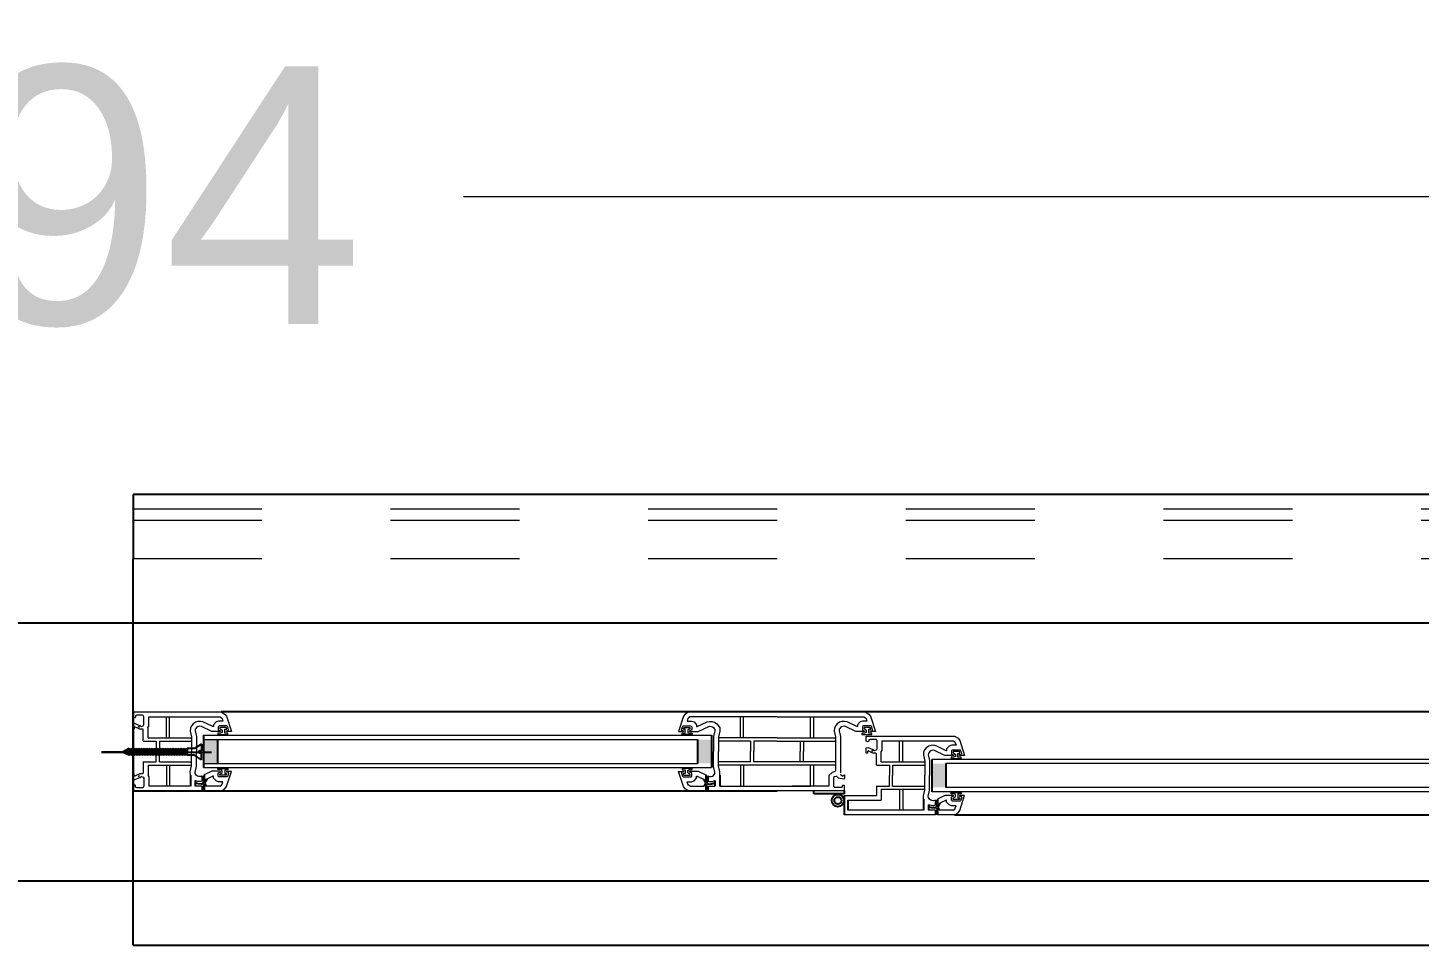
# Model space of a CAD drawing. Header units: metres. Extents: x -355 to 973, y -73 to 238.
# Drawn here: x 711.846 to 712.926, y 213.972 to 214.685 of the extents above; entities that cross this region are included whole.
import ezdxf

# ---------------------------------------------------------------- set-up
doc = ezdxf.new("R2010")
doc.units = ezdxf.units.M
doc.header["$LTSCALE"] = 3
doc.header["$MEASUREMENT"] = 0
doc.linetypes.add('202$0$HIDDEN', pattern=[0.375, 0.25, -0.125])
doc.linetypes.add('DASHED2', pattern=[0.375, 0.25, -0.125])
doc.layers.add('01B', color=10, linetype='Continuous')
doc.layers.add('5', color=2, linetype='Continuous')
doc.layers.add('05', color=21, linetype='Continuous', lineweight=5)
doc.layers.add('15', color=63, linetype='DASHED2', lineweight=15)
doc.styles.get("Standard").update_dxf_attribs({"font": 'arial.ttf'})
doc.dimstyles.new('ahmad', dxfattribs={"dimtxt": 0.2, "dimasz": 0.1375, "dimexe": 0, "dimexo": 0.0625, "dimgap": 0.09, "dimtad": 0, "dimzin": 0, "dimdsep": 46, "dimtxsty": 'Standard', "dimblk": 'OBLIQUE', "dimcen": 0.09, "dimclrd": 245, "dimclrt": 61, "dimadec": 0, "dimazin": 0, "dimtfac": 1, "dimtofl": 0, "dimtmove": 0, "dimatfit": 3, "dimldrblk": 'OBLIQUE', "dimfxl": 0, "dimfxlon": 1, "dimtolj": 1, "dimtzin": 0, "dimlwd": 13, "dimarcsym": 0})

# ---------------------------------------------------------------- blocks, each defined once
blk = doc.blocks.new('DSSSS')
at = {"layer": '05'}
for p, q in [((152.76042, -221.38644), (152.76042, -221.38719)), ((152.76042, -221.38719), (152.76643, -221.38719)), ((152.76643, -221.38719), (152.76643, -221.38631))]:
    blk.add_line(p, q, dxfattribs=at)
blk.add_lwpolyline([(152.76643, -221.38631), (152.76455, -221.38631), (152.76455, -221.38402), (152.76573, -221.38402), (152.76544, -221.383), (152.76167, -221.383), (152.76167, -221.38381), (152.76226, -221.38407), (152.76299, -221.38465), (152.76299, -221.38592), (152.76191, -221.38644), (152.76042, -221.38644)], dxfattribs=at)
blk = doc.blocks.new('ddd')
at = {"layer": '01B'}
for points in [[(1655.8293, 1003.8705), (1655.8184, 1003.8705), (1655.8184, 1003.889), (1655.8293, 1003.889)], [(1656.2018, 1003.8705), (1656.2127, 1003.8705), (1656.2127, 1003.889), (1656.2018, 1003.889)], [(1656.3947, 1003.8518), (1656.3838, 1003.8518), (1656.3838, 1003.8703), (1656.3947, 1003.8703)]]:
    blk.add_hatch(color=143, dxfattribs=at).paths.add_polyline_path(points)
at = {"layer": '01B', "color": 32}
for p in [(1655.7637, 1004.0793), (1655.7637, 1003.7293)]:
    blk.add_line(p, (1655.7637, 1004.0293), dxfattribs=at)
at = {"layer": '01B', "color": 143}
for p, q in [((1655.7637, 1003.9104), (1655.7637, 1003.8491)), ((1657.1951, 1003.9104), (1655.8322, 1003.9104)), ((1655.8184, 1003.8923), (1655.8184, 1003.8672)), ((1656.2127, 1003.8923), (1656.2127, 1003.8672)), ((1655.7802, 1003.8793), (1655.7393, 1003.8793)), ((1655.7393, 1003.8793), (1655.8247, 1003.8793)), ((1655.7608, 1003.8819), (1655.7555, 1003.8793)), ((1655.7608, 1003.8768), (1655.7555, 1003.8793)), ((1655.7608, 1003.8819), (1655.7587, 1003.8793)), ((1655.7608, 1003.8768), (1655.7587, 1003.8793)), ((1655.7621, 1003.8819), (1655.76, 1003.8793)), ((1655.7621, 1003.8768), (1655.76, 1003.8793)), ((1655.7608, 1003.8819), (1655.7616, 1003.8813)), ((1655.7633, 1003.8819), (1655.7612, 1003.8793)), ((1655.7633, 1003.8768), (1655.7612, 1003.8793)), ((1655.7621, 1003.8819), (1655.7628, 1003.8813)), ((1655.7646, 1003.8819), (1655.7624, 1003.8793)), ((1655.7646, 1003.8768), (1655.7624, 1003.8793)), ((1655.7633, 1003.8819), (1655.7641, 1003.8813)), ((1655.7658, 1003.8819), (1655.7637, 1003.8793)), ((1655.7658, 1003.8768), (1655.7637, 1003.8793)), ((1655.7646, 1003.8819), (1655.7653, 1003.8813)), ((1655.7671, 1003.8819), (1655.7649, 1003.8793)), ((1655.7671, 1003.8768), (1655.7649, 1003.8793)), ((1655.7658, 1003.8819), (1655.7666, 1003.8813)), ((1655.7683, 1003.8819), (1655.7662, 1003.8793)), ((1655.7683, 1003.8768), (1655.7662, 1003.8793)), ((1655.7671, 1003.8819), (1655.7678, 1003.8813)), ((1655.7696, 1003.8819), (1655.7674, 1003.8793)), ((1655.7696, 1003.8768), (1655.7674, 1003.8793)), ((1655.7683, 1003.8819), (1655.769, 1003.8813)), ((1655.7708, 1003.8819), (1655.7687, 1003.8793)), ((1655.7708, 1003.8768), (1655.7687, 1003.8793)), ((1655.7696, 1003.8819), (1655.7703, 1003.8813)), ((1655.7721, 1003.8819), (1655.7699, 1003.8793)), ((1655.7721, 1003.8768), (1655.7699, 1003.8793)), ((1655.7708, 1003.8819), (1655.7715, 1003.8813)), ((1655.7733, 1003.8819), (1655.7712, 1003.8793)), ((1655.7733, 1003.8768), (1655.7712, 1003.8793)), ((1655.7721, 1003.8819), (1655.7728, 1003.8813)), ((1655.7745, 1003.8819), (1655.7724, 1003.8793)), ((1655.7745, 1003.8768), (1655.7724, 1003.8793)), ((1655.7733, 1003.8819), (1655.774, 1003.8813)), ((1655.7758, 1003.8819), (1655.7737, 1003.8793)), ((1655.7758, 1003.8768), (1655.7737, 1003.8793)), ((1655.7745, 1003.8819), (1655.7753, 1003.8813)), ((1655.777, 1003.8819), (1655.7749, 1003.8793)), ((1655.777, 1003.8768), (1655.7749, 1003.8793)), ((1655.7758, 1003.8819), (1655.7765, 1003.8813)), ((1655.7783, 1003.8819), (1655.7762, 1003.8793)), ((1655.7783, 1003.8768), (1655.7762, 1003.8793)), ((1655.777, 1003.8819), (1655.7778, 1003.8813)), ((1655.7795, 1003.8819), (1655.7774, 1003.8793)), ((1655.7795, 1003.8768), (1655.7774, 1003.8793)), ((1655.7783, 1003.8819), (1655.779, 1003.8813)), ((1655.7808, 1003.8819), (1655.7786, 1003.8793)), ((1655.7808, 1003.8768), (1655.7786, 1003.8793)), ((1655.7795, 1003.8819), (1655.7803, 1003.8813)), ((1655.782, 1003.8819), (1655.7799, 1003.8793)), ((1655.782, 1003.8768), (1655.7799, 1003.8793)), ((1655.7808, 1003.8819), (1655.7815, 1003.8813)), ((1655.7833, 1003.8819), (1655.7811, 1003.8793)), ((1655.7833, 1003.8768), (1655.7811, 1003.8793)), ((1655.782, 1003.8819), (1655.7827, 1003.8813)), ((1655.7845, 1003.8819), (1655.7824, 1003.8793)), ((1655.7845, 1003.8768), (1655.7824, 1003.8793)), ((1655.7833, 1003.8819), (1655.784, 1003.8813)), ((1655.7858, 1003.8819), (1655.7836, 1003.8793)), ((1655.7858, 1003.8768), (1655.7836, 1003.8793)), ((1655.7845, 1003.8819), (1655.7852, 1003.8813)), ((1655.787, 1003.8819), (1655.7849, 1003.8793)), ((1655.787, 1003.8768), (1655.7849, 1003.8793)), ((1655.7858, 1003.8819), (1655.7865, 1003.8813)), ((1655.7882, 1003.8819), (1655.7861, 1003.8793)), ((1655.7882, 1003.8768), (1655.7861, 1003.8793)), ((1655.787, 1003.8819), (1655.7877, 1003.8813)), ((1655.7895, 1003.8819), (1655.7874, 1003.8793)), ((1655.7895, 1003.8768), (1655.7874, 1003.8793)), ((1655.7882, 1003.8819), (1655.789, 1003.8813)), ((1655.7907, 1003.8819), (1655.7886, 1003.8793)), ((1655.7907, 1003.8768), (1655.7886, 1003.8793)), ((1655.7895, 1003.8819), (1655.7902, 1003.8813)), ((1655.792, 1003.8819), (1655.7899, 1003.8793)), ((1655.792, 1003.8768), (1655.7899, 1003.8793)), ((1655.7907, 1003.8819), (1655.7915, 1003.8813)), ((1655.7932, 1003.8819), (1655.7911, 1003.8793)), ((1655.7932, 1003.8768), (1655.7911, 1003.8793)), ((1655.792, 1003.8819), (1655.7927, 1003.8813)), ((1655.7945, 1003.8819), (1655.7923, 1003.8793)), ((1655.7945, 1003.8768), (1655.7923, 1003.8793)), ((1655.7932, 1003.8819), (1655.794, 1003.8813)), ((1655.7957, 1003.8819), (1655.7936, 1003.8793)), ((1655.7957, 1003.8768), (1655.7936, 1003.8793)), ((1655.7945, 1003.8819), (1655.7952, 1003.8813)), ((1655.797, 1003.8819), (1655.7948, 1003.8793)), ((1655.797, 1003.8768), (1655.7948, 1003.8793)), ((1655.7957, 1003.8819), (1655.7965, 1003.8813)), ((1655.7982, 1003.8819), (1655.7961, 1003.8793)), ((1655.7982, 1003.8768), (1655.7961, 1003.8793)), ((1655.797, 1003.8819), (1655.7977, 1003.8813)), ((1655.7995, 1003.8819), (1655.7973, 1003.8793)), ((1655.7995, 1003.8768), (1655.7973, 1003.8793)), ((1655.7982, 1003.8819), (1655.7989, 1003.8813)), ((1655.8007, 1003.8819), (1655.7986, 1003.8793)), ((1655.8007, 1003.8768), (1655.7986, 1003.8793)), ((1655.7995, 1003.8819), (1655.8002, 1003.8813)), ((1655.8019, 1003.8819), (1655.7998, 1003.8793)), ((1655.8019, 1003.8768), (1655.7998, 1003.8793)), ((1655.8007, 1003.8819), (1655.8014, 1003.8813)), ((1655.8032, 1003.8819), (1655.8011, 1003.8793)), ((1655.8032, 1003.8768), (1655.8011, 1003.8793)), ((1655.8019, 1003.8819), (1655.8027, 1003.8813)), ((1655.8044, 1003.8819), (1655.8023, 1003.8793)), ((1655.8044, 1003.8768), (1655.8023, 1003.8793)), ((1655.8032, 1003.8819), (1655.8039, 1003.8813)), ((1655.8057, 1003.8819), (1655.8036, 1003.8793)), ((1655.8057, 1003.8768), (1655.8036, 1003.8793)), ((1655.8044, 1003.8819), (1655.8052, 1003.8813)), ((1655.8114, 1003.8819), (1655.8057, 1003.8819)), ((1655.8057, 1003.8819), (1655.8057, 1003.8793)), ((1655.8057, 1003.8768), (1655.8057, 1003.8793)), ((1655.8168, 1003.8855), (1655.8114, 1003.8819)), ((1655.8168, 1003.8803), (1655.8147, 1003.8803)), ((1655.8147, 1003.8803), (1655.8147, 1003.8793)), ((1655.8147, 1003.8784), (1655.8147, 1003.8793)), ((1655.8168, 1003.8855), (1655.8168, 1003.8803)), ((1655.8293, 1003.889), (1655.8293, 1003.8705)), ((1656.2018, 1003.889), (1656.2018, 1003.8705)), ((1655.7608, 1003.8768), (1655.7616, 1003.8774)), ((1655.7621, 1003.8768), (1655.7628, 1003.8774)), ((1655.7633, 1003.8768), (1655.7641, 1003.8774)), ((1655.7646, 1003.8768), (1655.7653, 1003.8774)), ((1655.7658, 1003.8768), (1655.7666, 1003.8774)), ((1655.7671, 1003.8768), (1655.7678, 1003.8774)), ((1655.7683, 1003.8768), (1655.769, 1003.8774)), ((1655.7696, 1003.8768), (1655.7703, 1003.8774)), ((1655.7708, 1003.8768), (1655.7715, 1003.8774)), ((1655.7721, 1003.8768), (1655.7728, 1003.8774)), ((1655.7733, 1003.8768), (1655.774, 1003.8774)), ((1655.7745, 1003.8768), (1655.7753, 1003.8774)), ((1655.7758, 1003.8768), (1655.7765, 1003.8774)), ((1655.777, 1003.8768), (1655.7778, 1003.8774)), ((1655.7783, 1003.8768), (1655.779, 1003.8774)), ((1655.7795, 1003.8768), (1655.7803, 1003.8774)), ((1655.7808, 1003.8768), (1655.7815, 1003.8774)), ((1655.782, 1003.8768), (1655.7827, 1003.8774)), ((1655.7833, 1003.8768), (1655.784, 1003.8774)), ((1655.7845, 1003.8768), (1655.7852, 1003.8774)), ((1655.7858, 1003.8768), (1655.7865, 1003.8774)), ((1655.787, 1003.8768), (1655.7877, 1003.8774)), ((1655.7882, 1003.8768), (1655.789, 1003.8774)), ((1655.7895, 1003.8768), (1655.7902, 1003.8774)), ((1655.7907, 1003.8768), (1655.7915, 1003.8774)), ((1655.792, 1003.8768), (1655.7927, 1003.8774)), ((1655.7932, 1003.8768), (1655.794, 1003.8774)), ((1655.7945, 1003.8768), (1655.7952, 1003.8774)), ((1655.7957, 1003.8768), (1655.7965, 1003.8774)), ((1655.797, 1003.8768), (1655.7977, 1003.8774)), ((1655.7982, 1003.8768), (1655.7989, 1003.8774)), ((1655.7995, 1003.8768), (1655.8002, 1003.8774)), ((1655.8007, 1003.8768), (1655.8014, 1003.8774)), ((1655.8019, 1003.8768), (1655.8027, 1003.8774)), ((1655.8032, 1003.8768), (1655.8039, 1003.8774)), ((1655.8044, 1003.8768), (1655.8052, 1003.8774)), ((1655.8114, 1003.8768), (1655.8057, 1003.8768)), ((1655.8168, 1003.8732), (1655.8114, 1003.8768)), ((1655.8168, 1003.8784), (1655.8147, 1003.8784)), ((1655.8168, 1003.8732), (1655.8168, 1003.8784)), ((1656.3838, 1003.8736), (1656.3838, 1003.8485)), ((1656.3947, 1003.8703), (1656.3947, 1003.8518)), ((1655.8082, 1003.8614), (1655.8082, 1003.8529)), ((1655.8119, 1003.8571), (1655.8119, 1003.8529)), ((1655.8174, 1003.8607), (1655.8174, 1003.8566)), ((1655.8189, 1003.8572), (1655.8178, 1003.8551)), ((1655.8189, 1003.8615), (1655.8189, 1003.8572)), ((1655.8209, 1003.8581), (1655.8193, 1003.8551)), ((1656.2065, 1003.8581), (1656.2081, 1003.8551)), ((1656.2084, 1003.8615), (1656.2084, 1003.8572)), ((1656.2084, 1003.8572), (1656.2095, 1003.8551)), ((1656.2099, 1003.8607), (1656.2099, 1003.8566)), ((1656.2154, 1003.8571), (1656.2154, 1003.8529)), ((1656.2192, 1003.8614), (1656.2192, 1003.8529)), ((1655.7637, 1003.8491), (1656.2637, 1003.8491)), ((1655.8123, 1003.8555), (1655.8122, 1003.8549)), ((1655.8174, 1003.8529), (1655.8174, 1003.8491)), ((1655.8181, 1003.8545), (1655.8189, 1003.8529)), ((1655.8189, 1003.8529), (1655.8189, 1003.8491)), ((1655.8193, 1003.8551), (1655.8204, 1003.8529)), ((1656.2081, 1003.8551), (1656.207, 1003.8529)), ((1656.2092, 1003.8545), (1656.2084, 1003.8529)), ((1656.2084, 1003.8529), (1656.2084, 1003.8491)), ((1656.2099, 1003.8529), (1656.2099, 1003.8491)), ((1656.215, 1003.8555), (1656.2152, 1003.8549)), ((1656.2921, 1003.8467), (1656.2921, 1003.8491)), ((1656.3159, 1003.8467), (1656.2921, 1003.8467)), ((1656.3159, 1003.8491), (1656.3159, 1003.8467)), ((1656.3159, 1003.8456), (1656.3159, 1003.8304)), ((1656.3185, 1003.8418), (1656.3185, 1003.8342)), ((1656.3774, 1003.8427), (1656.3774, 1003.8342)), ((1656.3812, 1003.8384), (1656.3812, 1003.8342)), ((1656.3816, 1003.8369), (1656.3814, 1003.8363)), ((1656.3866, 1003.842), (1656.3866, 1003.8379)), ((1656.3882, 1003.8385), (1656.3871, 1003.8364)), ((1656.3874, 1003.8358), (1656.3882, 1003.8342)), ((1656.3882, 1003.8428), (1656.3882, 1003.8385)), ((1656.3901, 1003.8395), (1656.3885, 1003.8364)), ((1656.3885, 1003.8364), (1656.3896, 1003.8342)), ((1656.3866, 1003.8342), (1656.3866, 1003.8304)), ((1656.3882, 1003.8342), (1656.3882, 1003.8304)), ((1656.4015, 1003.8304), (1657.1259, 1003.8304))]:
    blk.add_line(p, q, dxfattribs=at)
for radius in [0.00477, 0.00274]:
    blk.add_circle((1656.3109, 1003.8416), radius, dxfattribs=at)
at = {"layer": '05', "color": 143}
for p, q in [((1655.7637, 1003.9064), (1655.7637, 1003.9104)), ((1655.7651, 1003.9057), (1655.7637, 1003.9064)), ((1655.7637, 1003.9013), (1655.7651, 1003.9014)), ((1655.7637, 1003.8972), (1655.7637, 1003.9013)), ((1655.7656, 1003.9063), (1655.7651, 1003.9057)), ((1655.7651, 1003.9014), (1655.7689, 1003.8999)), ((1655.7667, 1003.9078), (1655.7656, 1003.9073)), ((1655.7656, 1003.9073), (1655.7656, 1003.9063)), ((1655.771, 1003.9078), (1655.7667, 1003.9078)), ((1655.7716, 1003.9077), (1655.771, 1003.9078)), ((1655.7715, 1003.8997), (1655.7722, 1003.9006)), ((1655.7722, 1003.9067), (1655.7716, 1003.9077)), ((1655.7722, 1003.9006), (1655.7722, 1003.9067)), ((1655.776, 1003.8993), (1655.776, 1003.9066)), ((1655.776, 1003.9066), (1655.8311, 1003.9066)), ((1655.7896, 1003.8904), (1655.7896, 1003.9066)), ((1655.7921, 1003.8904), (1655.7921, 1003.9066)), ((1655.8103, 1003.9011), (1655.8093, 1003.8999)), ((1655.8122, 1003.9024), (1655.8103, 1003.9011)), ((1655.814, 1003.903), (1655.8122, 1003.9024)), ((1655.816, 1003.9031), (1655.814, 1003.903)), ((1655.818, 1003.9027), (1655.816, 1003.9031)), ((1655.8257, 1003.899), (1655.818, 1003.9027)), ((1655.8282, 1003.9026), (1655.8261, 1003.9005)), ((1655.8261, 1003.9005), (1655.8261, 1003.899)), ((1655.8301, 1003.9033), (1655.8282, 1003.9026)), ((1655.8334, 1003.9033), (1655.8301, 1003.9033)), ((1655.8311, 1003.9066), (1655.8323, 1003.9058)), ((1655.8323, 1003.9058), (1655.8328, 1003.9052)), ((1655.8328, 1003.9052), (1655.8334, 1003.9033)), ((1656.1945, 1003.9052), (1656.1939, 1003.9033)), ((1656.1939, 1003.9033), (1656.1973, 1003.9033)), ((1656.195, 1003.9058), (1656.1945, 1003.9052)), ((1656.1962, 1003.9066), (1656.195, 1003.9058)), ((1656.2637, 1003.9066), (1656.1962, 1003.9066)), ((1656.1973, 1003.9033), (1656.1992, 1003.9026)), ((1656.1992, 1003.9026), (1656.2012, 1003.9005)), ((1656.2012, 1003.9005), (1656.2012, 1003.899)), ((1656.2017, 1003.899), (1656.2093, 1003.9027)), ((1656.2093, 1003.9027), (1656.2113, 1003.9031)), ((1656.2113, 1003.9031), (1656.2133, 1003.903)), ((1656.2133, 1003.903), (1656.2152, 1003.9024)), ((1656.2152, 1003.9024), (1656.217, 1003.9011)), ((1656.217, 1003.9011), (1656.218, 1003.8999)), ((1656.2352, 1003.8904), (1656.2352, 1003.9066)), ((1656.2377, 1003.8904), (1656.2377, 1003.9066)), ((1656.2637, 1003.9104), (1656.3322, 1003.9104)), ((1656.2637, 1003.9066), (1656.3311, 1003.9066)), ((1656.2896, 1003.8904), (1656.2896, 1003.9066)), ((1656.2921, 1003.8904), (1656.2921, 1003.9066)), ((1656.3103, 1003.9011), (1656.3093, 1003.8999)), ((1656.3122, 1003.9024), (1656.3103, 1003.9011)), ((1656.314, 1003.903), (1656.3122, 1003.9024)), ((1656.316, 1003.9031), (1656.314, 1003.903)), ((1656.318, 1003.9027), (1656.316, 1003.9031)), ((1656.3257, 1003.899), (1656.318, 1003.9027)), ((1656.3282, 1003.9026), (1656.3261, 1003.9005)), ((1656.3261, 1003.9005), (1656.3261, 1003.899)), ((1656.3301, 1003.9033), (1656.3282, 1003.9026)), ((1656.3334, 1003.9033), (1656.3301, 1003.9033)), ((1656.3311, 1003.9066), (1656.3323, 1003.9058)), ((1656.3322, 1003.9104), (1656.3349, 1003.9087)), ((1656.3323, 1003.9058), (1656.3328, 1003.9052)), ((1656.3328, 1003.9052), (1656.3334, 1003.9033)), ((1656.3349, 1003.9087), (1656.3362, 1003.907)), ((1656.3362, 1003.907), (1656.3401, 1003.8953)), ((1655.764, 1003.897), (1655.7637, 1003.8972)), ((1655.7646, 1003.8971), (1655.764, 1003.897)), ((1655.7647, 1003.8984), (1655.7646, 1003.8971)), ((1655.7652, 1003.8989), (1655.7647, 1003.8984)), ((1655.7689, 1003.8971), (1655.7652, 1003.8989)), ((1655.7687, 1003.8985), (1655.7678, 1003.899)), ((1655.7678, 1003.899), (1655.7683, 1003.8988)), ((1655.7683, 1003.8988), (1655.7687, 1003.8985)), ((1655.7689, 1003.8999), (1655.7702, 1003.8991)), ((1655.7701, 1003.8971), (1655.7689, 1003.8971)), ((1655.7712, 1003.8971), (1655.7701, 1003.8971)), ((1655.7702, 1003.8991), (1655.7715, 1003.8997)), ((1655.7715, 1003.8967), (1655.7712, 1003.8971)), ((1655.7715, 1003.8878), (1655.7715, 1003.8967)), ((1655.7752, 1003.8982), (1655.776, 1003.8993)), ((1655.7754, 1003.8979), (1655.7752, 1003.8982)), ((1655.7754, 1003.8904), (1655.7754, 1003.8979)), ((1655.7754, 1003.8904), (1655.8091, 1003.8904)), ((1655.8082, 1003.898), (1655.8081, 1003.8954)), ((1655.8081, 1003.8954), (1655.8091, 1003.891)), ((1655.8093, 1003.8999), (1655.8082, 1003.898)), ((1655.8091, 1003.891), (1655.8091, 1003.8841)), ((1655.8261, 1003.899), (1655.8257, 1003.899)), ((1656.2012, 1003.899), (1656.2017, 1003.899)), ((1656.218, 1003.8999), (1656.2192, 1003.898)), ((1656.2192, 1003.8954), (1656.2182, 1003.891)), ((1656.2182, 1003.891), (1656.2182, 1003.8841)), ((1656.2637, 1003.8904), (1656.2182, 1003.8904)), ((1656.2192, 1003.898), (1656.2192, 1003.8954)), ((1656.2637, 1003.8904), (1656.3091, 1003.8904)), ((1656.3082, 1003.898), (1656.3081, 1003.8954)), ((1656.3081, 1003.8954), (1656.3091, 1003.891)), ((1656.3093, 1003.8999), (1656.3082, 1003.898)), ((1656.3091, 1003.891), (1656.3091, 1003.8833)), ((1656.3124, 1003.8976), (1656.3119, 1003.8969)), ((1656.3119, 1003.8969), (1656.3119, 1003.8958)), ((1656.3119, 1003.8958), (1656.3129, 1003.8914)), ((1656.313, 1003.8983), (1656.3124, 1003.8976)), ((1656.3129, 1003.8914), (1656.3129, 1003.8833)), ((1656.3138, 1003.8989), (1656.313, 1003.8983)), ((1656.3147, 1003.8992), (1656.3138, 1003.8989)), ((1656.3157, 1003.8993), (1656.3147, 1003.8992)), ((1656.3168, 1003.899), (1656.3157, 1003.8993)), ((1656.3248, 1003.8951), (1656.3168, 1003.899)), ((1656.3312, 1003.8951), (1656.3248, 1003.8951)), ((1656.3261, 1003.899), (1656.3257, 1003.899)), ((1656.3296, 1003.8939), (1656.3296, 1003.8929)), ((1656.3296, 1003.8929), (1656.3373, 1003.8929)), ((1656.3303, 1003.8993), (1656.3299, 1003.8989)), ((1656.3299, 1003.8989), (1656.3299, 1003.8964)), ((1656.3299, 1003.8964), (1656.3313, 1003.8958)), ((1656.3308, 1003.8995), (1656.3303, 1003.8993)), ((1656.3365, 1003.8995), (1656.3308, 1003.8995)), ((1656.3316, 1003.8953), (1656.3312, 1003.8951)), ((1656.3313, 1003.8958), (1656.3316, 1003.8955)), ((1656.3316, 1003.8955), (1656.3316, 1003.8953)), ((1656.3362, 1003.8953), (1656.3362, 1003.8957)), ((1656.3362, 1003.8957), (1656.3369, 1003.8957)), ((1656.3401, 1003.8953), (1656.3362, 1003.8953)), ((1656.3369, 1003.8993), (1656.3365, 1003.8995)), ((1656.3372, 1003.8989), (1656.3369, 1003.8993)), ((1656.3369, 1003.8957), (1656.3375, 1003.8958)), ((1656.3378, 1003.8966), (1656.3372, 1003.8989)), ((1656.3373, 1003.8929), (1656.3373, 1003.894)), ((1656.3375, 1003.8958), (1656.3377, 1003.8962)), ((1656.3377, 1003.8962), (1656.3378, 1003.8966)), ((1655.7715, 1003.8878), (1655.7817, 1003.8878)), ((1655.7817, 1003.8878), (1655.7817, 1003.8797)), ((1655.7817, 1003.8716), (1655.7817, 1003.8797)), ((1655.7842, 1003.8878), (1655.8091, 1003.8878)), ((1655.7842, 1003.8878), (1655.7842, 1003.8797)), ((1655.7842, 1003.8716), (1655.7842, 1003.8797)), ((1655.8091, 1003.8841), (1655.8091, 1003.8797)), ((1655.8091, 1003.8754), (1655.8091, 1003.8797)), ((1655.8129, 1003.8754), (1655.8129, 1003.8797)), ((1656.2144, 1003.8754), (1656.2144, 1003.8797)), ((1656.2431, 1003.8878), (1656.2182, 1003.8878)), ((1656.2182, 1003.8841), (1656.2182, 1003.8797)), ((1656.2182, 1003.8754), (1656.2182, 1003.8797)), ((1656.2431, 1003.8878), (1656.2431, 1003.8797)), ((1656.2431, 1003.8716), (1656.2431, 1003.8797)), ((1656.2637, 1003.8878), (1656.2457, 1003.8878)), ((1656.2457, 1003.8878), (1656.2457, 1003.8797)), ((1656.2457, 1003.8716), (1656.2457, 1003.8797)), ((1656.2637, 1003.8878), (1656.3091, 1003.8878)), ((1656.2817, 1003.8878), (1656.2817, 1003.8797)), ((1656.2817, 1003.8716), (1656.2817, 1003.8797)), ((1656.2842, 1003.8878), (1656.2842, 1003.8797)), ((1656.2842, 1003.8716), (1656.2842, 1003.8797)), ((1656.3091, 1003.8833), (1656.3091, 1003.865)), ((1656.3129, 1003.8833), (1656.3129, 1003.8632)), ((1656.3588, 1003.8717), (1656.3588, 1003.8879)), ((1656.3614, 1003.8717), (1656.3614, 1003.8879)), ((1655.7715, 1003.8716), (1655.7817, 1003.8716)), ((1655.7715, 1003.8716), (1655.7715, 1003.8628)), ((1655.7754, 1003.8691), (1655.8091, 1003.8691)), ((1655.7754, 1003.8691), (1655.7754, 1003.8615)), ((1655.7842, 1003.8716), (1655.8091, 1003.8716)), ((1655.7896, 1003.8691), (1655.7896, 1003.8529)), ((1655.7921, 1003.8691), (1655.7921, 1003.8529)), ((1655.8081, 1003.864), (1655.8091, 1003.8685)), ((1655.8091, 1003.8685), (1655.8091, 1003.8754)), ((1655.8119, 1003.8636), (1655.8129, 1003.868)), ((1655.8129, 1003.868), (1655.8129, 1003.8754)), ((1656.2144, 1003.868), (1656.2144, 1003.8754)), ((1656.2154, 1003.8636), (1656.2144, 1003.868)), ((1656.2182, 1003.8685), (1656.2182, 1003.8754)), ((1656.2431, 1003.8716), (1656.2182, 1003.8716)), ((1656.3091, 1003.8691), (1656.2182, 1003.8691)), ((1656.2192, 1003.864), (1656.2182, 1003.8685)), ((1656.2352, 1003.8691), (1656.2352, 1003.8529)), ((1656.2377, 1003.8691), (1656.2377, 1003.8529)), ((1656.3091, 1003.8716), (1656.2457, 1003.8716)), ((1656.2896, 1003.8529), (1656.2896, 1003.8691)), ((1656.2921, 1003.8529), (1656.2921, 1003.8691)), ((1656.3408, 1003.8691), (1656.3509, 1003.8691)), ((1656.3446, 1003.8717), (1656.3783, 1003.8717)), ((1656.3509, 1003.8691), (1656.3509, 1003.861)), ((1656.3534, 1003.8691), (1656.3783, 1003.8691)), ((1656.3534, 1003.8691), (1656.3534, 1003.861)), ((1655.764, 1003.8625), (1655.7637, 1003.8623)), ((1655.7637, 1003.8623), (1655.7637, 1003.8581)), ((1655.7637, 1003.8581), (1655.7651, 1003.858)), ((1655.7646, 1003.8623), (1655.764, 1003.8625)), ((1655.7647, 1003.8611), (1655.7646, 1003.8623)), ((1655.7652, 1003.8606), (1655.7647, 1003.8611)), ((1655.7651, 1003.858), (1655.7689, 1003.8595)), ((1655.7689, 1003.8624), (1655.7652, 1003.8606)), ((1655.7687, 1003.8609), (1655.7678, 1003.8604)), ((1655.7678, 1003.8604), (1655.7683, 1003.8606)), ((1655.7683, 1003.8606), (1655.7687, 1003.8609)), ((1655.7701, 1003.8623), (1655.7689, 1003.8624)), ((1655.7689, 1003.8595), (1655.7702, 1003.8603)), ((1655.7712, 1003.8623), (1655.7701, 1003.8623)), ((1655.7702, 1003.8603), (1655.7715, 1003.8597)), ((1655.7715, 1003.8628), (1655.7712, 1003.8623)), ((1655.7715, 1003.8597), (1655.7722, 1003.8589)), ((1655.7722, 1003.8589), (1655.7722, 1003.8528)), ((1655.7754, 1003.8615), (1655.7752, 1003.8613)), ((1655.7752, 1003.8613), (1655.776, 1003.8601)), ((1655.776, 1003.8601), (1655.776, 1003.8529)), ((1655.8082, 1003.8614), (1655.8081, 1003.864)), ((1655.8119, 1003.8626), (1655.8119, 1003.8636)), ((1655.8124, 1003.8618), (1655.8119, 1003.8626)), ((1655.814, 1003.8565), (1655.8119, 1003.8571)), ((1655.813, 1003.8611), (1655.8124, 1003.8618)), ((1655.8138, 1003.8605), (1655.813, 1003.8611)), ((1655.8147, 1003.8603), (1655.8138, 1003.8605)), ((1655.8157, 1003.8602), (1655.8147, 1003.8603)), ((1655.8168, 1003.8604), (1655.8157, 1003.8602)), ((1655.8174, 1003.8607), (1655.8168, 1003.8604)), ((1655.8248, 1003.8643), (1655.8189, 1003.8615)), ((1655.8257, 1003.8605), (1655.8209, 1003.8581)), ((1655.8312, 1003.8643), (1655.8248, 1003.8643)), ((1655.8261, 1003.8605), (1655.8257, 1003.8605)), ((1655.8261, 1003.859), (1655.8261, 1003.8605)), ((1655.8282, 1003.8568), (1655.8261, 1003.859)), ((1655.8296, 1003.8656), (1655.8296, 1003.8665)), ((1655.8296, 1003.8665), (1655.8373, 1003.8665)), ((1655.8299, 1003.863), (1655.8313, 1003.8637)), ((1655.8299, 1003.8605), (1655.8299, 1003.863)), ((1655.8303, 1003.8601), (1655.8299, 1003.8605)), ((1655.8308, 1003.8599), (1655.8303, 1003.8601)), ((1655.8365, 1003.8599), (1655.8308, 1003.8599)), ((1655.8316, 1003.8641), (1655.8312, 1003.8643)), ((1655.8313, 1003.8637), (1655.8316, 1003.8639)), ((1655.8316, 1003.8639), (1655.8316, 1003.8641)), ((1655.8362, 1003.8524), (1655.8401, 1003.8641)), ((1655.8401, 1003.8641), (1655.8362, 1003.8641)), ((1655.8362, 1003.8641), (1655.8362, 1003.8638)), ((1655.8362, 1003.8638), (1655.8369, 1003.8638)), ((1655.8369, 1003.8602), (1655.8365, 1003.8599)), ((1655.8369, 1003.8638), (1655.8375, 1003.8637)), ((1655.8372, 1003.8605), (1655.8369, 1003.8602)), ((1655.8378, 1003.8628), (1655.8372, 1003.8605)), ((1655.8373, 1003.8665), (1655.8373, 1003.8654)), ((1655.8375, 1003.8637), (1655.8377, 1003.8632)), ((1655.8377, 1003.8632), (1655.8378, 1003.8628)), ((1656.1911, 1003.8524), (1656.1872, 1003.8641)), ((1656.1872, 1003.8641), (1656.1911, 1003.8641)), ((1656.1896, 1003.8632), (1656.1895, 1003.8628)), ((1656.1895, 1003.8628), (1656.1902, 1003.8605)), ((1656.1899, 1003.8637), (1656.1896, 1003.8632)), ((1656.1904, 1003.8638), (1656.1899, 1003.8637)), ((1656.1977, 1003.8665), (1656.19, 1003.8665)), ((1656.19, 1003.8665), (1656.19, 1003.8654)), ((1656.1902, 1003.8605), (1656.1905, 1003.8602)), ((1656.1911, 1003.8638), (1656.1904, 1003.8638)), ((1656.1905, 1003.8602), (1656.1908, 1003.8599)), ((1656.1908, 1003.8599), (1656.1965, 1003.8599)), ((1656.1911, 1003.8641), (1656.1911, 1003.8638)), ((1656.1957, 1003.8641), (1656.1961, 1003.8643)), ((1656.1957, 1003.8639), (1656.1957, 1003.8641)), ((1656.196, 1003.8637), (1656.1957, 1003.8639)), ((1656.1974, 1003.863), (1656.196, 1003.8637)), ((1656.1961, 1003.8643), (1656.2025, 1003.8643)), ((1656.1965, 1003.8599), (1656.197, 1003.8601)), ((1656.197, 1003.8601), (1656.1974, 1003.8605)), ((1656.1974, 1003.8605), (1656.1974, 1003.863)), ((1656.1977, 1003.8656), (1656.1977, 1003.8665)), ((1656.1992, 1003.8568), (1656.2012, 1003.859)), ((1656.2012, 1003.859), (1656.2012, 1003.8605)), ((1656.2012, 1003.8605), (1656.2017, 1003.8605)), ((1656.2017, 1003.8605), (1656.2065, 1003.8581)), ((1656.2025, 1003.8643), (1656.2084, 1003.8615)), ((1656.2099, 1003.8607), (1656.2106, 1003.8604)), ((1656.2106, 1003.8604), (1656.2116, 1003.8602)), ((1656.2116, 1003.8602), (1656.2126, 1003.8603)), ((1656.2126, 1003.8603), (1656.2135, 1003.8605)), ((1656.2133, 1003.8565), (1656.2154, 1003.8571)), ((1656.2135, 1003.8605), (1656.2143, 1003.8611)), ((1656.2143, 1003.8611), (1656.2149, 1003.8618)), ((1656.2149, 1003.8618), (1656.2154, 1003.8626)), ((1656.2154, 1003.8626), (1656.2154, 1003.8636)), ((1656.2192, 1003.8614), (1656.2192, 1003.864)), ((1656.3064, 1003.8635), (1656.3038, 1003.8611)), ((1656.3038, 1003.8611), (1656.3038, 1003.8529)), ((1656.3087, 1003.8641), (1656.3064, 1003.8635)), ((1656.3083, 1003.86), (1656.3076, 1003.8594)), ((1656.3076, 1003.8594), (1656.3076, 1003.8528)), ((1656.3092, 1003.8603), (1656.3083, 1003.86)), ((1656.3091, 1003.8641), (1656.3087, 1003.8641)), ((1656.3102, 1003.8603), (1656.3092, 1003.8603)), ((1656.3114, 1003.859), (1656.3102, 1003.8603)), ((1656.3154, 1003.8583), (1656.3114, 1003.859)), ((1656.3129, 1003.8623), (1656.3132, 1003.8616)), ((1656.3132, 1003.8616), (1656.3139, 1003.8611)), ((1656.3139, 1003.8611), (1656.3146, 1003.8606)), ((1656.3146, 1003.8606), (1656.3154, 1003.8612)), ((1656.3154, 1003.8612), (1656.316, 1003.8616)), ((1656.316, 1003.8587), (1656.3154, 1003.8583)), ((1656.316, 1003.8616), (1656.316, 1003.8587)), ((1656.3509, 1003.8529), (1656.3509, 1003.861)), ((1656.3534, 1003.8529), (1656.3534, 1003.861)), ((1656.3783, 1003.8567), (1656.3783, 1003.861)), ((1656.3821, 1003.8567), (1656.3821, 1003.861)), ((1655.7651, 1003.8537), (1655.7637, 1003.8531)), ((1655.7637, 1003.8531), (1655.7637, 1003.8491)), ((1655.8174, 1003.8491), (1655.7637, 1003.8491)), ((1655.7656, 1003.8532), (1655.7651, 1003.8537)), ((1655.7656, 1003.8521), (1655.7656, 1003.8532)), ((1655.7667, 1003.8516), (1655.7656, 1003.8521)), ((1655.771, 1003.8516), (1655.7667, 1003.8516)), ((1655.7716, 1003.8517), (1655.771, 1003.8516)), ((1655.7722, 1003.8528), (1655.7716, 1003.8517)), ((1655.8082, 1003.8529), (1655.776, 1003.8529)), ((1655.8174, 1003.8529), (1655.8119, 1003.8529)), ((1655.8143, 1003.8543), (1655.8122, 1003.8549)), ((1655.8144, 1003.8549), (1655.8123, 1003.8555)), ((1655.816, 1003.8563), (1655.814, 1003.8565)), ((1655.8165, 1003.8541), (1655.8143, 1003.8543)), ((1655.8164, 1003.8547), (1655.8144, 1003.8549)), ((1655.8174, 1003.8566), (1655.816, 1003.8563)), ((1655.8178, 1003.8551), (1655.8164, 1003.8547)), ((1655.8181, 1003.8545), (1655.8165, 1003.8541)), ((1655.8322, 1003.8491), (1655.8189, 1003.8491)), ((1655.8311, 1003.8529), (1655.8204, 1003.8529)), ((1655.8301, 1003.8561), (1655.8282, 1003.8568)), ((1655.8334, 1003.8561), (1655.8301, 1003.8561)), ((1655.8311, 1003.8529), (1655.8323, 1003.8536)), ((1655.8322, 1003.8491), (1655.8349, 1003.8507)), ((1655.8323, 1003.8536), (1655.8328, 1003.8543)), ((1655.8328, 1003.8543), (1655.8334, 1003.8561)), ((1655.8349, 1003.8507), (1655.8362, 1003.8524)), ((1656.1924, 1003.8507), (1656.1911, 1003.8524)), ((1656.1951, 1003.8491), (1656.1924, 1003.8507)), ((1656.1945, 1003.8543), (1656.1939, 1003.8561)), ((1656.1939, 1003.8561), (1656.1973, 1003.8561)), ((1656.195, 1003.8536), (1656.1945, 1003.8543)), ((1656.1962, 1003.8529), (1656.195, 1003.8536)), ((1656.1951, 1003.8491), (1656.2084, 1003.8491)), ((1656.1962, 1003.8529), (1656.207, 1003.8529)), ((1656.1973, 1003.8561), (1656.1992, 1003.8568)), ((1656.2092, 1003.8545), (1656.2109, 1003.8541)), ((1656.2095, 1003.8551), (1656.2109, 1003.8547)), ((1656.2099, 1003.8566), (1656.2113, 1003.8563)), ((1656.2099, 1003.8529), (1656.2154, 1003.8529)), ((1656.2099, 1003.8491), (1656.2637, 1003.8491)), ((1656.2109, 1003.8547), (1656.2129, 1003.8549)), ((1656.2109, 1003.8541), (1656.213, 1003.8543)), ((1656.2113, 1003.8563), (1656.2133, 1003.8565)), ((1656.2129, 1003.8549), (1656.215, 1003.8555)), ((1656.213, 1003.8543), (1656.2152, 1003.8549)), ((1656.2192, 1003.8529), (1656.2896, 1003.8529)), ((1656.3159, 1003.8491), (1656.2637, 1003.8491)), ((1656.3038, 1003.8529), (1656.2754, 1003.8529)), ((1656.3076, 1003.8528), (1656.3079, 1003.8522)), ((1656.3079, 1003.8522), (1656.3083, 1003.8519)), ((1656.3083, 1003.8519), (1656.3138, 1003.8519)), ((1656.3138, 1003.8519), (1656.3142, 1003.8521)), ((1656.3142, 1003.8521), (1656.3144, 1003.8526)), ((1656.3144, 1003.8533), (1656.3147, 1003.8536)), ((1656.3144, 1003.8526), (1656.3144, 1003.8533)), ((1656.3147, 1003.8536), (1656.3157, 1003.8536)), ((1656.3157, 1003.8536), (1656.3159, 1003.8532)), ((1656.3159, 1003.8532), (1656.3159, 1003.8491)), ((1656.3408, 1003.8529), (1656.3408, 1003.8456)), ((1656.3408, 1003.8529), (1656.3509, 1003.8529)), ((1656.3446, 1003.8504), (1656.3446, 1003.8418)), ((1656.3446, 1003.8504), (1656.3783, 1003.8504)), ((1656.3534, 1003.8529), (1656.3783, 1003.8529)), ((1656.3588, 1003.8504), (1656.3588, 1003.8342)), ((1656.3614, 1003.8504), (1656.3614, 1003.8342)), ((1656.3773, 1003.8453), (1656.3783, 1003.8498)), ((1656.3783, 1003.8498), (1656.3783, 1003.8567)), ((1656.3811, 1003.845), (1656.3821, 1003.8494)), ((1656.3821, 1003.8494), (1656.3821, 1003.8567)), ((1656.3989, 1003.8469), (1656.3989, 1003.8479)), ((1656.3989, 1003.8479), (1656.4065, 1003.8479)), ((1656.4065, 1003.8479), (1656.4065, 1003.8467)), ((1656.3159, 1003.8456), (1656.3408, 1003.8456)), ((1656.3185, 1003.8418), (1656.3446, 1003.8418)), ((1656.3774, 1003.8427), (1656.3773, 1003.8453)), ((1656.3812, 1003.8439), (1656.3811, 1003.845)), ((1656.3817, 1003.8431), (1656.3812, 1003.8439)), ((1656.3832, 1003.8378), (1656.3812, 1003.8384)), ((1656.3835, 1003.8356), (1656.3814, 1003.8363)), ((1656.3836, 1003.8362), (1656.3816, 1003.8369)), ((1656.3822, 1003.8424), (1656.3817, 1003.8431)), ((1656.3831, 1003.8418), (1656.3822, 1003.8424)), ((1656.3839, 1003.8416), (1656.3831, 1003.8418)), ((1656.3852, 1003.8376), (1656.3832, 1003.8378)), ((1656.3857, 1003.8354), (1656.3835, 1003.8356)), ((1656.3856, 1003.8361), (1656.3836, 1003.8362)), ((1656.385, 1003.8415), (1656.3839, 1003.8416)), ((1656.386, 1003.8417), (1656.385, 1003.8415)), ((1656.3866, 1003.8379), (1656.3852, 1003.8376)), ((1656.3871, 1003.8364), (1656.3856, 1003.8361)), ((1656.3874, 1003.8358), (1656.3857, 1003.8354)), ((1656.3866, 1003.842), (1656.386, 1003.8417)), ((1656.394, 1003.8456), (1656.3882, 1003.8428)), ((1656.3949, 1003.8418), (1656.3901, 1003.8395)), ((1656.4005, 1003.8456), (1656.394, 1003.8456)), ((1656.3953, 1003.8418), (1656.3949, 1003.8418)), ((1656.3953, 1003.8403), (1656.3953, 1003.8418)), ((1656.3974, 1003.8382), (1656.3953, 1003.8403)), ((1656.3993, 1003.8374), (1656.3974, 1003.8382)), ((1656.3992, 1003.8444), (1656.4005, 1003.845)), ((1656.3992, 1003.8418), (1656.3992, 1003.8444)), ((1656.3996, 1003.8414), (1656.3992, 1003.8418)), ((1656.4026, 1003.8374), (1656.3993, 1003.8374)), ((1656.4, 1003.8412), (1656.3996, 1003.8414)), ((1656.4057, 1003.8412), (1656.4, 1003.8412)), ((1656.4009, 1003.8454), (1656.4005, 1003.8456)), ((1656.4005, 1003.845), (1656.4009, 1003.8452)), ((1656.4009, 1003.8452), (1656.4009, 1003.8454)), ((1656.4016, 1003.835), (1656.402, 1003.8356)), ((1656.402, 1003.8356), (1656.4026, 1003.8374)), ((1656.4093, 1003.8455), (1656.4054, 1003.8455)), ((1656.4054, 1003.8455), (1656.4054, 1003.8451)), ((1656.4054, 1003.8451), (1656.4061, 1003.8451)), ((1656.4055, 1003.8338), (1656.4093, 1003.8455)), ((1656.4061, 1003.8415), (1656.4057, 1003.8412)), ((1656.4061, 1003.8451), (1656.4067, 1003.845)), ((1656.4064, 1003.8419), (1656.4061, 1003.8415)), ((1656.407, 1003.8441), (1656.4064, 1003.8419)), ((1656.4067, 1003.845), (1656.4069, 1003.8445)), ((1656.4069, 1003.8445), (1656.407, 1003.8441)), ((1656.3866, 1003.8304), (1656.3159, 1003.8304)), ((1656.3774, 1003.8342), (1656.3185, 1003.8342)), ((1656.3866, 1003.8342), (1656.3812, 1003.8342)), ((1656.4015, 1003.8304), (1656.3882, 1003.8304)), ((1656.4004, 1003.8342), (1656.3896, 1003.8342)), ((1656.4004, 1003.8342), (1656.4016, 1003.835)), ((1656.4015, 1003.8304), (1656.4042, 1003.8321)), ((1656.4042, 1003.8321), (1656.4055, 1003.8338))]:
    blk.add_line(p, q, dxfattribs=at)
at = {"layer": '05', "color": 107}
for p, q in [((1655.8184, 1003.8923), (1656.2127, 1003.8923)), ((1655.8184, 1003.889), (1656.2018, 1003.889)), ((1655.8184, 1003.8705), (1656.2018, 1003.8705)), ((1657.1435, 1003.8736), (1656.3838, 1003.8736)), ((1657.1326, 1003.8703), (1656.3947, 1003.8703)), ((1655.8184, 1003.8672), (1656.2127, 1003.8672)), ((1657.1435, 1003.8485), (1656.3838, 1003.8485)), ((1657.1326, 1003.8518), (1656.3947, 1003.8518))]:
    blk.add_line(p, q, dxfattribs=at)
at = {"layer": '05', "color": 143}
for points in [[(1655.7637, 1003.9104), (1655.8322, 1003.9104), (1655.8349, 1003.9087), (1655.8362, 1003.907), (1655.8401, 1003.8953), (1655.8362, 1003.8953), (1655.8362, 1003.8957), (1655.8369, 1003.8957), (1655.8375, 1003.8958), (1655.8377, 1003.8962), (1655.8378, 1003.8966), (1655.8372, 1003.8989), (1655.8369, 1003.8993), (1655.8365, 1003.8995), (1655.8308, 1003.8995), (1655.8303, 1003.8993), (1655.8299, 1003.8989), (1655.8299, 1003.8964), (1655.8313, 1003.8958), (1655.8316, 1003.8955), (1655.8316, 1003.8953), (1655.8312, 1003.8951), (1655.8248, 1003.8951), (1655.8168, 1003.899), (1655.8157, 1003.8993), (1655.8147, 1003.8992), (1655.8138, 1003.8989), (1655.813, 1003.8983), (1655.8124, 1003.8976), (1655.8119, 1003.8969), (1655.8119, 1003.8958), (1655.8129, 1003.8914), (1655.8129, 1003.8841), (1655.8129, 1003.8797)], [(1656.2637, 1003.9104), (1656.1951, 1003.9104), (1656.1924, 1003.9087), (1656.1911, 1003.907), (1656.1872, 1003.8953), (1656.1911, 1003.8953), (1656.1911, 1003.8957), (1656.1904, 1003.8957), (1656.1899, 1003.8958), (1656.1896, 1003.8962), (1656.1895, 1003.8966), (1656.1902, 1003.8989), (1656.1905, 1003.8993), (1656.1908, 1003.8995), (1656.1965, 1003.8995), (1656.197, 1003.8993), (1656.1974, 1003.8989), (1656.1974, 1003.8964), (1656.196, 1003.8958), (1656.1957, 1003.8955), (1656.1957, 1003.8953), (1656.1961, 1003.8951), (1656.2025, 1003.8951), (1656.2106, 1003.899), (1656.2116, 1003.8993), (1656.2126, 1003.8992), (1656.2135, 1003.8989), (1656.2143, 1003.8983), (1656.2149, 1003.8976), (1656.2154, 1003.8969), (1656.2154, 1003.8958), (1656.2144, 1003.8914), (1656.2144, 1003.8841), (1656.2144, 1003.8797)], [(1656.3373, 1003.894), (1656.3349, 1003.894), (1656.3349, 1003.8969), (1656.3364, 1003.8969), (1656.336, 1003.8982), (1656.3312, 1003.8982), (1656.3312, 1003.8972), (1656.332, 1003.8969), (1656.3329, 1003.8961), (1656.3329, 1003.8945), (1656.3315, 1003.8939), (1656.3296, 1003.8939)], [(1656.3329, 1003.8917), (1656.4015, 1003.8917), (1656.4042, 1003.89), (1656.4055, 1003.8883), (1656.4093, 1003.8766), (1656.4054, 1003.8766), (1656.4054, 1003.877), (1656.4061, 1003.877), (1656.4067, 1003.8771), (1656.4069, 1003.8775), (1656.407, 1003.878), (1656.4064, 1003.8802), (1656.4061, 1003.8806), (1656.4057, 1003.8808), (1656.4, 1003.8808), (1656.3996, 1003.8807), (1656.3992, 1003.8803), (1656.3992, 1003.8777), (1656.4005, 1003.8771), (1656.4009, 1003.8768), (1656.4009, 1003.8766), (1656.4005, 1003.8765), (1656.394, 1003.8765), (1656.386, 1003.8804), (1656.385, 1003.8806), (1656.3839, 1003.8805), (1656.3831, 1003.8802), (1656.3822, 1003.8796), (1656.3817, 1003.879), (1656.3812, 1003.8782), (1656.3811, 1003.8771), (1656.3821, 1003.8727), (1656.3821, 1003.8654), (1656.3821, 1003.861)], [(1656.3408, 1003.8691), (1656.3408, 1003.878), (1656.3404, 1003.8784), (1656.3393, 1003.8784), (1656.3381, 1003.8784), (1656.3344, 1003.8802), (1656.3339, 1003.8797), (1656.3338, 1003.8785), (1656.3333, 1003.8783), (1656.3329, 1003.8785), (1656.3329, 1003.8826), (1656.3343, 1003.8828), (1656.3381, 1003.8813), (1656.3394, 1003.8805), (1656.3408, 1003.881), (1656.3414, 1003.8819), (1656.3414, 1003.888), (1656.3409, 1003.889), (1656.3403, 1003.8891), (1656.336, 1003.8891), (1656.3348, 1003.8887), (1656.3348, 1003.8876), (1656.3343, 1003.8871), (1656.3329, 1003.8877), (1656.3329, 1003.8917)], [(1656.3446, 1003.8717), (1656.3446, 1003.8792), (1656.3444, 1003.8795), (1656.3452, 1003.8806), (1656.3452, 1003.8879), (1656.4004, 1003.8879), (1656.4016, 1003.8871), (1656.402, 1003.8865), (1656.4026, 1003.8847), (1656.3993, 1003.8847), (1656.3974, 1003.8839), (1656.3953, 1003.8818), (1656.3953, 1003.8803), (1656.3949, 1003.8803), (1656.3873, 1003.884), (1656.3852, 1003.8845), (1656.3832, 1003.8843), (1656.3814, 1003.8837), (1656.3795, 1003.8825), (1656.3785, 1003.8812), (1656.3774, 1003.8794), (1656.3773, 1003.8768), (1656.3783, 1003.8723), (1656.3783, 1003.8654), (1656.3783, 1003.861)], [(1655.8373, 1003.8654), (1655.8349, 1003.8654), (1655.8349, 1003.8625), (1655.8364, 1003.8625), (1655.836, 1003.8612), (1655.8312, 1003.8612), (1655.8312, 1003.8622), (1655.832, 1003.8626), (1655.8329, 1003.8633), (1655.8329, 1003.8649), (1655.8315, 1003.8656), (1655.8296, 1003.8656)], [(1656.19, 1003.8654), (1656.1924, 1003.8654), (1656.1924, 1003.8625), (1656.1909, 1003.8625), (1656.1913, 1003.8612), (1656.1961, 1003.8612), (1656.1961, 1003.8622), (1656.1953, 1003.8626), (1656.1944, 1003.8633), (1656.1944, 1003.8649), (1656.1958, 1003.8656), (1656.1977, 1003.8656)], [(1656.4065, 1003.8467), (1656.4041, 1003.8467), (1656.4041, 1003.8438), (1656.4056, 1003.8438), (1656.4053, 1003.8425), (1656.4004, 1003.8425), (1656.4004, 1003.8435), (1656.4012, 1003.8439), (1656.4021, 1003.8446), (1656.4021, 1003.8462), (1656.4008, 1003.8469), (1656.3989, 1003.8469)]]:
    blk.add_lwpolyline(points, dxfattribs=at)
blk.add_lwpolyline([(1656.3376, 1003.8801), (1656.338, 1003.8799), (1656.337, 1003.8803)], close=True, dxfattribs=at)
at = {"layer": '15'}
for p, q in [((1657.2637, 1003.9793), (1655.7637, 1003.9793)), ((1655.7637, 1003.7793), (1657.2637, 1003.7793))]:
    blk.add_line(p, q, dxfattribs=at)
at = {"layer": '5', "color": 32}
for p, q in [((1657.2637, 1004.0793), (1655.7637, 1004.0793)), ((1655.7637, 1003.7293), (1657.2637, 1003.7293))]:
    blk.add_line(p, q, dxfattribs=at)
at = {"layer": '5', "color": 5, "linetype": '202$0$HIDDEN', "lineweight": 5, "ltscale": 0.1}
for p, q in [((1657.2637, 1004.0678), (1655.7637, 1004.0678)), ((1657.2637, 1004.059), (1655.7637, 1004.059)), ((1657.2637, 1004.0293), (1655.7637, 1004.0293))]:
    blk.add_line(p, q, dxfattribs=at)
at = {"layer": '01B', "color": 143, "yscale": 1.275494208194687, "zscale": 1.275494208194687}
for p, xscale in [((1460.9846, 1286.271), 1.275494208194687), ((1851.0427, 1286.271), -1.275494208194687), ((1461.5538, 1286.2523), 1.275494208194687)]:
    blk.add_blockref('DSSSS', p, dxfattribs=dict(at, xscale=xscale))
blk = doc.blocks.new('_Oblique')
at = {"color": 0, "linetype": 'ByBlock', "lineweight": -2}
blk.add_line((-0.5, -0.5), (0.5, 0.5), dxfattribs=at)
blk = doc.blocks.new('*D415')
at = {"color": 245, "lineweight": 13, "transparency": 16777216}
for p, q in [((709.8635, 214.5533), (711.4856, 214.5533)), ((713.8063, 214.5533), (712.1842, 214.5533))]:
    blk.add_line(p, q, dxfattribs=at)
at = {"layer": 'Defpoints', "color": 0, "transparency": 16777216}
for p in [(713.8063, 214.5533), (709.8635, 214.4225), (713.8063, 214.4225)]:
    blk.add_point(p, dxfattribs=at)
at = {"color": 245, "lineweight": 13, "transparency": 16777216, "xscale": 0.1375, "yscale": 0.1375, "zscale": 0.1375, "rotation": 180}
blk.add_blockref('_Oblique', (709.8635, 214.5533), dxfattribs=at)
at = {"color": 245, "lineweight": 13, "transparency": 16777216, "xscale": 0.1375, "yscale": 0.1375, "zscale": 0.1375}
blk.add_blockref('_Oblique', (713.8063, 214.5533), dxfattribs=at)
at = {"color": 61, "transparency": 16777216, "insert": (711.8349, 214.5533), "char_height": 0.2, "attachment_point": 5}
blk.add_mtext('\\A1;3.94', dxfattribs=at)

msp = doc.modelspace()

# ---------------------------------------------------------------- linework, layer by layer
for p, q in [((713.8063, 214.2225), (701.5323, 214.2225)), ((701.3323, 214.0225), (713.8063, 214.0225))]:
    msp.add_line(p, q)

# ---------------------------------------------------------------- block references
at = {"layer": '05'}
msp.add_blockref('ddd', (-943.836, -789.7569), dxfattribs=at)

# ---------------------------------------------------------------- dimensions: what is measured, and where the dimension line sits
dim = msp.add_linear_dim(base=(713.8063, 214.5533), p1=(709.8635, 214.4225), p2=(713.8063, 214.4225), dimstyle='ahmad')
dim.commit()
dim.dimension.update_dxf_attribs({"geometry": '*D415', "text_midpoint": (711.8349, 214.5533)})

doc.saveas('drawing.dxf')
